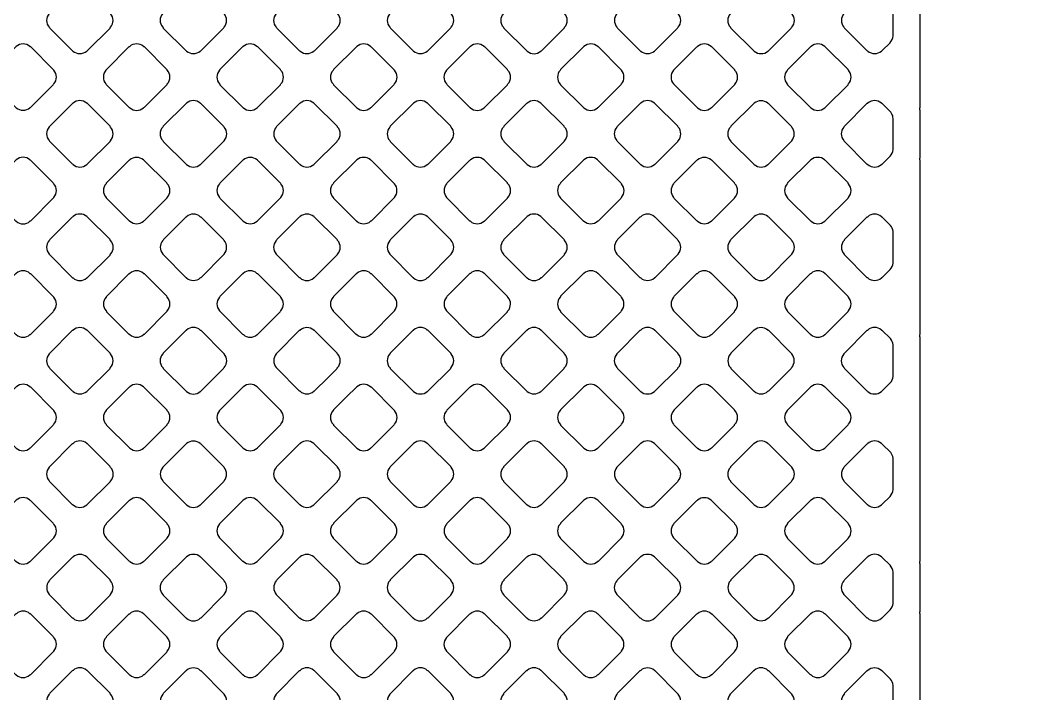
# Model space of a CAD drawing. Extents: x 0 to 248, y 0 to 175.
# Drawn here: x 95.507 to 97.443, y 135.254 to 136.533 of the extents above; entities that cross this region are included whole.
import ezdxf

# ---------------------------------------------------------------- set-up
doc = ezdxf.new("R2010")
doc.units = 0
doc.layers.add('gbr-dxf', color=7, linetype='Continuous')
doc.layers.add('gbr-outline-dxf', color=2, linetype='Continuous')

msp = doc.modelspace()

# ---------------------------------------------------------------- linework, layer by layer
at = {"layer": 'gbr-dxf'}
for p, q in [((97.214, 136.7941), (97.214, 136.3669)), ((97.214, 136.363), (97.214, 136.2715)), ((97.214, 136.2683), (97.214, 135.9359)), ((97.214, 135.932), (97.214, 135.5048)), ((97.214, 135.5009), (97.214, 135.4094)), ((97.214, 135.4063), (97.214, 135.0738))]:
    msp.add_line(p, q, dxfattribs=at)
at = {"layer": 'gbr-dxf', "linetype": 'Continuous'}
for points in [[(95.5614, 136.52, -0.095756), (95.5624, 136.5183), (95.605, 136.4757, -0.091437), (95.6065, 136.4748, 0.379731), (95.6325, 136.4748, -0.096265), (95.6341, 136.4758), (95.6768, 136.5184, -0.095916), (95.6777, 136.52, 0.379731), (95.6777, 136.546, -0.100266), (95.6767, 136.5477), (95.6341, 136.5903, -0.087638), (95.6327, 136.5912, 0.379731), (95.6067, 136.5912, -0.096265), (95.6051, 136.5903), (95.5624, 136.5476, -0.095916), (95.5614, 136.5459, 0.379731)], [(95.7769, 136.5201, -0.09572), (95.7779, 136.5185), (95.8206, 136.4758, -0.091913), (95.8222, 136.4748, 0.379731), (95.8482, 136.4748, -0.09572), (95.8498, 136.4758), (95.8923, 136.5183, -0.096214), (95.8933, 136.52, 0.379672), (95.8933, 136.5459, -0.092052), (95.8924, 136.5475), (95.8497, 136.5903, -0.096206), (95.848, 136.5912, 0.379214), (95.8221, 136.5912, -0.095956), (95.8204, 136.5902), (95.7779, 136.5477, -0.096266), (95.7769, 136.5461, 0.379731)], [(95.9924, 136.52, -0.086573), (95.9933, 136.5185), (96.0361, 136.4757, -0.096931), (96.0378, 136.4747, 0.379045), (96.0638, 136.4748, -0.096103), (96.0654, 136.4757), (96.108, 136.5183, -0.096266), (96.1089, 136.52, 0.379731), (96.1089, 136.5459, -0.091558), (96.108, 136.5475), (96.0653, 136.5902, -0.096266), (96.0637, 136.5912, 0.379731), (96.0377, 136.5912, -0.09572), (96.036, 136.5902), (95.9934, 136.5476, -0.096214), (95.9924, 136.5459, 0.379703)], [(96.208, 136.5459, 0.379293), (96.2081, 136.5199, -0.087848), (96.209, 136.5185), (96.2518, 136.4757, -0.083134), (96.2532, 136.4748, 0.379289), (96.2791, 136.4748, -0.095506), (96.2808, 136.4757), (96.3234, 136.5184, -0.095602), (96.3244, 136.52, 0.379293), (96.3244, 136.546, -0.083235), (96.3235, 136.5474), (96.2807, 136.5902, -0.087862), (96.2792, 136.5911, 0.379506), (96.2533, 136.5911, -0.098229), (96.2516, 136.5901), (96.209, 136.5475, -0.095796)], [(96.4235, 136.52, -0.095756), (96.4245, 136.5183), (96.4672, 136.4756, -0.091265), (96.4687, 136.4747, 0.379731), (96.4947, 136.4747, -0.09572), (96.4963, 136.4756), (96.539, 136.5183, -0.096266), (96.5399, 136.5199, 0.379731), (96.5399, 136.5459, -0.10007), (96.5389, 136.5476), (96.4962, 136.5903, -0.087639), (96.4947, 136.5912, 0.379731), (96.4688, 136.5912, -0.09572), (96.4671, 136.5903), (96.4245, 136.5476, -0.095916), (96.4235, 136.5459, 0.379731)], [(96.6392, 136.52, -0.095756), (96.6401, 136.5184), (96.6827, 136.4758, -0.091646), (96.6843, 136.4748, 0.379731), (96.7102, 136.4748, -0.09572), (96.7119, 136.4758), (96.7544, 136.5183, -0.098737), (96.7554, 136.52, 0.379672), (96.7554, 136.5459, -0.09221), (96.7544, 136.5475), (96.7118, 136.5901, -0.095987), (96.7102, 136.5911, 0.379075), (96.6842, 136.591, -0.096265), (96.6826, 136.5901), (96.6401, 136.5476, -0.095916), (96.6392, 136.546, 0.379731)], [(96.8545, 136.52, -0.08653), (96.8554, 136.5185), (96.8981, 136.4757, -0.09904), (96.8999, 136.4747, 0.379293), (96.9258, 136.4747, -0.09367), (96.9274, 136.4757), (96.97, 136.5183, -0.096332), (96.971, 136.52, 0.379321), (96.971, 136.5459, -0.091581), (96.9701, 136.5475), (96.9273, 136.5902, -0.095796), (96.9257, 136.5912, 0.378815), (96.8998, 136.5912, -0.095506), (96.8981, 136.5902), (96.8554, 136.5475, -0.097464), (96.8545, 136.5458, 0.378462)], [(97.0701, 136.5459, 0.379293), (97.0701, 136.5199, -0.087314), (97.0711, 136.5185), (97.1138, 136.4757, -0.086956), (97.1153, 136.4748, 0.379731), (97.1413, 136.4748, -0.096265), (97.1429, 136.4758), (97.1577, 136.4906), (97.1578, 136.4907, 0.180539), (97.1632, 136.5036), (97.1632, 136.5634, 0.14695), (97.1588, 136.5741), (97.1427, 136.5902, -0.087301), (97.1413, 136.5911, 0.379032), (97.1153, 136.5911, -0.098229), (97.1136, 136.5901), (97.0711, 136.5475, -0.095796)], [(95.4537, 136.4122, -0.087748), (95.4546, 136.4108), (95.4974, 136.368, -0.083134), (95.4988, 136.3671, 0.379731), (95.5248, 136.3671, -0.096265), (95.5264, 136.3681), (95.564, 136.4057), (95.569, 136.4107, -0.095916), (95.57, 136.4123, 0.379731), (95.57, 136.4383, -0.082756), (95.5691, 136.4397), (95.5263, 136.4825, -0.087515), (95.5248, 136.4834, 0.379731), (95.4988, 136.4834, -0.096265), (95.4972, 136.4824), (95.4547, 136.4399, -0.095916), (95.4537, 136.4382, 0.379731)], [(95.6691, 136.4123, -0.100032), (95.6701, 136.4106), (95.7127, 136.368, -0.095628), (95.7144, 136.367, 0.379731), (95.7403, 136.367, -0.096265), (95.742, 136.368), (95.7846, 136.4106, -0.095916), (95.7856, 136.4122, 0.379731), (95.7856, 136.4382, -0.096265), (95.7846, 136.4399), (95.742, 136.4825, -0.100054), (95.7403, 136.4835, 0.379731), (95.7143, 136.4835, -0.095756), (95.7127, 136.4825), (95.6701, 136.4399, -0.096266), (95.6691, 136.4383, 0.379731)], [(95.8847, 136.4382, 0.379293), (95.8847, 136.4122, -0.083235), (95.8856, 136.4108), (95.9284, 136.368, -0.096332), (95.93, 136.367, 0.379289), (95.956, 136.367, -0.095506), (95.9576, 136.368), (96.0003, 136.4106, -0.095293), (96.0012, 136.4122, 0.378161), (96.0012, 136.4381, -0.08894), (96.0003, 136.4396), (95.9574, 136.4825, -0.09082), (95.9558, 136.4834, 0.378482), (95.9299, 136.4834, -0.095506), (95.9283, 136.4825), (95.8856, 136.4398, -0.095602)], [(96.1003, 136.4122, -0.089644), (96.1012, 136.4106), (96.144, 136.3679, -0.085116), (96.1454, 136.367, 0.379162), (96.1714, 136.367, -0.096103), (96.173, 136.368), (96.2157, 136.4107, -0.095916), (96.2167, 136.4123, 0.379731), (96.2167, 136.4383, -0.087549), (96.2158, 136.4397), (96.1731, 136.4824, -0.091913), (96.1715, 136.4834, 0.379731), (96.1455, 136.4834, -0.09572), (96.1439, 136.4824), (96.1013, 136.4398, -0.096314), (96.1003, 136.4381, 0.379982)], [(96.3157, 136.4382, 0.379293), (96.3158, 136.4122, -0.087748), (96.3167, 136.4108), (96.3596, 136.3678, -0.083134), (96.361, 136.367, 0.379289), (96.387, 136.3669, -0.095506), (96.3886, 136.3679), (96.4312, 136.4106, -0.095602), (96.4322, 136.4122, 0.379293), (96.4322, 136.4381, -0.083235), (96.4313, 136.4395), (96.3884, 136.4825, -0.087978), (96.3869, 136.4834, 0.379672), (96.3609, 136.4834, -0.095612), (96.3593, 136.4824), (96.3167, 136.4398, -0.095602)], [(96.5313, 136.4121, -0.095756), (96.5323, 136.4105), (96.5749, 136.3679, -0.091646), (96.5764, 136.367, 0.379731), (96.6024, 136.367, -0.09572), (96.604, 136.368), (96.6467, 136.4106, -0.096266), (96.6476, 136.4122, 0.379731), (96.6476, 136.4382, -0.100032), (96.6466, 136.4399), (96.604, 136.4825, -0.087515), (96.6026, 136.4834, 0.379731), (96.5766, 136.4834, -0.096265), (96.575, 136.4824), (96.5323, 136.4398, -0.095916), (96.5313, 136.4381, 0.379731)], [(96.7467, 136.4122, -0.082792), (96.7476, 136.4109), (96.7905, 136.368, -0.095602), (96.7921, 136.367, 0.379293), (96.8181, 136.367, -0.095956), (96.8197, 136.368), (96.8623, 136.4105, -0.093929), (96.8632, 136.4121, 0.379731), (96.8632, 136.4381, -0.087549), (96.8623, 136.4396), (96.8195, 136.4825, -0.091848), (96.8179, 136.4834, 0.37859), (96.792, 136.4834, -0.095719), (96.7903, 136.4824), (96.7477, 136.4398, -0.095935), (96.7467, 136.4382, 0.379287)], [(96.9623, 136.4121, -0.087131), (96.9632, 136.4107), (97.0058, 136.368, -0.100011), (97.0075, 136.367, 0.378814), (97.0335, 136.367, -0.097885), (97.0351, 136.368), (97.0778, 136.4106, -0.095796), (97.0787, 136.4123, 0.379293), (97.0787, 136.4382, -0.092348), (97.0778, 136.4398), (97.0352, 136.4824, -0.095916), (97.0336, 136.4834, 0.379731), (97.0076, 136.4834, -0.096265), (97.0059, 136.4824), (96.9633, 136.4397, -0.098), (96.9623, 136.438, 0.378936)], [(95.5614, 136.3046, -0.091558), (95.5623, 136.303), (95.6052, 136.2602, -0.087638), (95.6066, 136.2593, 0.379731), (95.6326, 136.2593, -0.096265), (95.6343, 136.2603), (95.6768, 136.3028, -0.095916), (95.6777, 136.3044, 0.379731), (95.6777, 136.3304, -0.096265), (95.6768, 136.332), (95.6339, 136.3748, -0.083076), (95.6325, 136.3757, 0.379731), (95.6066, 136.3757, -0.09572), (95.6049, 136.3747), (95.5624, 136.3322, -0.096266), (95.5614, 136.3305, 0.379731)], [(95.7769, 136.3045, -0.100032), (95.778, 136.3028), (95.8206, 136.2602, -0.096266), (95.8222, 136.2592, 0.379731), (95.8482, 136.2592, -0.09572), (95.8498, 136.2602), (95.8924, 136.3028, -0.095916), (95.8934, 136.3044, 0.379731), (95.8934, 136.3304, -0.096265), (95.8924, 136.332), (95.8498, 136.3746, -0.100054), (95.8481, 136.3756, 0.379731), (95.8221, 136.3756, -0.096265), (95.8205, 136.3747), (95.7779, 136.3321, -0.096266), (95.7769, 136.3304, 0.379731)], [(95.9925, 136.3303, 0.379293), (95.9925, 136.3044, -0.082756), (95.9934, 136.303), (96.0361, 136.2603, -0.096111), (96.0377, 136.2593, 0.379321), (96.0637, 136.2593, -0.095506), (96.0653, 136.2603), (96.1079, 136.3029, -0.095293), (96.1089, 136.3045, 0.378252), (96.1089, 136.3304, -0.088275), (96.108, 136.3319), (96.0652, 136.3746, -0.09291), (96.0637, 136.3756, 0.37859), (96.0378, 136.3756, -0.095719), (96.0361, 136.3746), (95.9935, 136.332, -0.095796)], [(96.2079, 136.3045, -0.090394), (96.2089, 136.303), (96.2518, 136.26, -0.086295), (96.2532, 136.2591, 0.379293), (96.2792, 136.2592, -0.094048), (96.2808, 136.2601), (96.3235, 136.3028, -0.096266), (96.3245, 136.3045, 0.379731), (96.3245, 136.3304, -0.087314), (96.3236, 136.3319), (96.2808, 136.3747, -0.091964), (96.2792, 136.3757, 0.379731), (96.2532, 136.3757, -0.096265), (96.2516, 136.3747), (96.2089, 136.3321, -0.096128), (96.208, 136.3304, 0.379155)], [(96.4236, 136.3045, -0.09148), (96.4245, 136.3029), (96.4672, 136.2602, -0.090082), (96.4687, 136.2593, 0.379543), (96.4947, 136.2593, -0.096117), (96.4963, 136.2603), (96.5388, 136.3028, -0.095916), (96.5398, 136.3044, 0.379731), (96.5398, 136.3304, -0.096265), (96.5388, 136.332), (96.4961, 136.3747, -0.083081), (96.4947, 136.3756, 0.379415), (96.4688, 136.3756, -0.098229), (96.4671, 136.3746), (96.4246, 136.332, -0.095796), (96.4236, 136.3304, 0.378815)], [(96.639, 136.3045, -0.100032), (96.64, 136.3028), (96.6826, 136.2602, -0.096214), (96.6843, 136.2592, 0.379672), (96.7102, 136.2592, -0.095612), (96.7119, 136.2601), (96.7545, 136.3028, -0.095589), (96.7555, 136.3044, 0.378718), (96.7555, 136.3303, -0.098137), (96.7545, 136.332), (96.7119, 136.3747, -0.099711), (96.7102, 136.3757, 0.379214), (96.6842, 136.3756, -0.096625), (96.6826, 136.3747), (96.64, 136.3321, -0.096266), (96.639, 136.3304, 0.379731)], [(96.8546, 136.3044, -0.083235), (96.8555, 136.303), (96.8982, 136.2603, -0.095916), (96.8998, 136.2593, 0.379731), (96.9258, 136.2593, -0.096265), (96.9274, 136.2603), (96.9699, 136.3028, -0.096314), (96.9709, 136.3044, 0.379982), (96.9709, 136.3304, -0.087034), (96.97, 136.3319), (96.9273, 136.3746, -0.093673), (96.9257, 136.3755, 0.379069), (96.8998, 136.3755, -0.098229), (96.8981, 136.3745), (96.8556, 136.332, -0.095916), (96.8546, 136.3304, 0.379731)], [(97.07, 136.3304, 0.378209), (97.07, 136.3045, -0.096842), (97.071, 136.3028), (97.1137, 136.2601, -0.097357), (97.1153, 136.2592, 0.379062), (97.1413, 136.2592, -0.096225), (97.1429, 136.2601), (97.1578, 136.275), (97.1578, 136.2751, 0.173705), (97.1632, 136.2874), (97.1632, 136.3468, 0.101113), (97.1613, 136.3546, 0.079067), (97.1578, 136.3598, -0.034501), (97.1576, 136.36), (97.1428, 136.3748, -0.088207), (97.1413, 136.3757, 0.379321), (97.1153, 136.3757, -0.09527), (97.1137, 136.3748), (97.071, 136.332, -0.095293)], [(95.4536, 136.1967, -0.091558), (95.4545, 136.1952), (95.4973, 136.1523, -0.087516), (95.4988, 136.1514, 0.379731), (95.5248, 136.1514, -0.09572), (95.5264, 136.1524), (95.5691, 136.1951, -0.096266), (95.5701, 136.1968, 0.379731), (95.5701, 136.2227, -0.087314), (95.5692, 136.2242), (95.5264, 136.267, -0.091913), (95.5248, 136.268, 0.379731), (95.4988, 136.268, -0.09572), (95.4972, 136.267), (95.4545, 136.2243, -0.096266), (95.4536, 136.2227, 0.379731)], [(95.6693, 136.1968, -0.09572), (95.6702, 136.1951), (95.7129, 136.1524, -0.091913), (95.7145, 136.1515, 0.379731), (95.7405, 136.1515, -0.095865), (95.7421, 136.1525), (95.7846, 136.195, -0.095628), (95.7856, 136.1966, 0.379731), (95.7856, 136.2226, -0.091745), (95.7846, 136.2241), (95.7419, 136.2668, -0.096121), (95.7403, 136.2678, 0.379731), (95.7143, 136.2678, -0.09572), (95.7127, 136.2668), (95.6702, 136.2244, -0.096266), (95.6693, 136.2227, 0.379731)], [(95.8848, 136.1966, -0.099825), (95.8858, 136.1949), (95.9282, 136.1525, -0.095958), (95.9299, 136.1515, 0.379731), (95.9559, 136.1515, -0.09572), (95.9575, 136.1525), (96.0001, 136.1951, -0.096266), (96.0011, 136.1967, 0.379731), (96.0011, 136.2227, -0.09572), (96.0001, 136.2243), (95.9577, 136.2668, -0.100054), (95.9559, 136.2678, 0.379731), (95.93, 136.2678, -0.096265), (95.9283, 136.2668), (95.8857, 136.2243, -0.095916), (95.8848, 136.2226, 0.379731)], [(96.1002, 136.2227, 0.379214), (96.1002, 136.1967, -0.087784), (96.1012, 136.1952), (96.1441, 136.1523, -0.083134), (96.1455, 136.1514, 0.379289), (96.1714, 136.1514, -0.095506), (96.1731, 136.1524), (96.2158, 136.1951, -0.097795), (96.2167, 136.1967, 0.378499), (96.2167, 136.2226, -0.0827), (96.2159, 136.224), (96.1729, 136.267, -0.087645), (96.1714, 136.2679, 0.378633), (96.1455, 136.2679, -0.095886), (96.1438, 136.267), (96.1012, 136.2243, -0.095602)], [(96.3158, 136.1967, -0.09082), (96.3167, 136.1951), (96.3595, 136.1523, -0.08661), (96.3609, 136.1514, 0.378984), (96.3869, 136.1515, -0.096117), (96.3885, 136.1524), (96.3963, 136.1602), (96.4312, 136.1951, -0.096214), (96.4322, 136.1968, 0.379672), (96.4322, 136.2227, -0.087343), (96.4313, 136.2242), (96.3886, 136.2669, -0.091703), (96.387, 136.2679, 0.379293), (96.3611, 136.2679, -0.096625), (96.3594, 136.2669), (96.3168, 136.2242, -0.098), (96.3158, 136.2226, 0.378845)], [(96.5313, 136.2227, 0.379293), (96.5313, 136.1967, -0.092348), (96.5323, 136.1952), (96.5751, 136.1524, -0.087638), (96.5765, 136.1515, 0.379731), (96.6025, 136.1515, -0.095756), (96.6042, 136.1524), (96.6467, 136.1949, -0.096023), (96.6476, 136.1966, 0.379672), (96.6477, 136.2225, -0.096157), (96.6467, 136.2242), (96.6038, 136.267, -0.083), (96.6024, 136.2679, 0.378906), (96.5765, 136.2679, -0.095866), (96.5748, 136.2669), (96.5323, 136.2243, -0.095796)], [(96.7468, 136.2226, 0.379293), (96.7468, 136.1966, -0.100032), (96.7478, 136.1949), (96.7903, 136.1525, -0.096023), (96.792, 136.1515, 0.379672), (96.8179, 136.1515, -0.096157), (96.8195, 136.1524), (96.8622, 136.1951, -0.095796), (96.8632, 136.1967, 0.379293), (96.8632, 136.2227, -0.096625), (96.8622, 136.2243), (96.8197, 136.2668, -0.100151), (96.818, 136.2678, 0.379289), (96.7921, 136.2678, -0.095866), (96.7904, 136.2669), (96.7478, 136.2242, -0.095796)], [(96.9623, 136.2227, 0.379293), (96.9623, 136.1967, -0.083235), (96.9632, 136.1953), (97.006, 136.1525, -0.096332), (97.0076, 136.1515, 0.379289), (97.0336, 136.1515, -0.095506), (97.0352, 136.1525), (97.0778, 136.195, -0.095364), (97.0788, 136.1967, 0.378209), (97.0787, 136.2225, -0.090394), (97.0778, 136.2241), (97.0349, 136.2669, -0.090119), (97.0334, 136.2679, 0.379075), (97.0075, 136.2679, -0.09572), (97.0058, 136.2669), (96.9632, 136.2243, -0.095602)], [(95.5614, 136.0889, -0.09572), (95.5624, 136.0873), (95.6051, 136.0446, -0.091913), (95.6066, 136.0436, 0.379731), (95.6326, 136.0436, -0.09572), (95.6343, 136.0446), (95.6769, 136.0872, -0.096266), (95.6779, 136.0889, 0.379731), (95.6779, 136.1148, -0.100032), (95.6769, 136.1166), (95.6341, 136.1593, -0.087516), (95.6327, 136.1602, 0.379731), (95.6067, 136.1602, -0.09572), (95.6051, 136.1592), (95.5624, 136.1165, -0.096266), (95.5614, 136.1149, 0.379731)], [(95.7771, 136.0889, -0.096265), (95.7781, 136.0873), (95.8206, 136.0447, -0.091913), (95.8222, 136.0438, 0.379731), (95.8482, 136.0438, -0.09572), (95.8498, 136.0448), (95.8923, 136.0873, -0.096266), (95.8933, 136.0889, 0.379731), (95.8933, 136.1149, -0.091558), (95.8923, 136.1164), (95.8498, 136.159, -0.095916), (95.8481, 136.16, 0.379731), (95.8221, 136.16, -0.096265), (95.8205, 136.159), (95.7781, 136.1166, -0.095916), (95.7771, 136.1149, 0.379731)], [(95.9924, 136.0889, -0.087314), (95.9933, 136.0874), (96.036, 136.0447, -0.09979), (96.0377, 136.0437, 0.379731), (96.0637, 136.0437, -0.09572), (96.0653, 136.0447), (96.108, 136.0873, -0.096266), (96.1089, 136.0889, 0.379731), (96.1089, 136.1149, -0.091558), (96.108, 136.1165), (96.0653, 136.1592, -0.096266), (96.0637, 136.1601, 0.379731), (96.0377, 136.1601, -0.09572), (96.036, 136.1592), (95.9934, 136.1165, -0.096266), (95.9924, 136.1148, 0.379731)], [(96.2081, 136.0889, -0.087686), (96.209, 136.0874), (96.2518, 136.0446, -0.083651), (96.2532, 136.0437, 0.379289), (96.2791, 136.0437, -0.095866), (96.2808, 136.0447), (96.3234, 136.0874, -0.098124), (96.3244, 136.089, 0.378499), (96.3244, 136.1149, -0.082324), (96.3236, 136.1163), (96.2807, 136.1592, -0.086829), (96.2792, 136.1601, 0.378482), (96.2533, 136.1601, -0.097902), (96.2516, 136.1591), (96.2091, 136.1165, -0.098209), (96.2081, 136.1148, 0.379506)], [(96.4235, 136.1149, 0.379032), (96.4235, 136.089, -0.096333), (96.4245, 136.0873), (96.4673, 136.0445, -0.089379), (96.4688, 136.0436, 0.378821), (96.4947, 136.0437, -0.096119), (96.4964, 136.0446), (96.539, 136.0872, -0.096266), (96.5399, 136.0889, 0.379731), (96.5399, 136.1148, -0.100032), (96.5389, 136.1166), (96.4962, 136.1593, -0.087857), (96.4947, 136.1602, 0.379672), (96.4688, 136.1602, -0.096157), (96.4672, 136.1592), (96.4245, 136.1165, -0.096105)], [(96.6392, 136.0889, -0.096265), (96.6401, 136.0873), (96.6827, 136.0447, -0.091964), (96.6843, 136.0438, 0.379731), (96.7102, 136.0438, -0.096265), (96.7119, 136.0448), (96.7544, 136.0873, -0.095916), (96.7554, 136.0889, 0.379731), (96.7554, 136.1149, -0.091745), (96.7544, 136.1164), (96.7118, 136.159, -0.095916), (96.7102, 136.16, 0.379731), (96.6842, 136.16, -0.096265), (96.6826, 136.159), (96.6401, 136.1166, -0.095916), (96.6392, 136.1149, 0.379731)], [(96.8544, 136.1148, 0.379293), (96.8545, 136.0889, -0.087748), (96.8554, 136.0874), (96.8981, 136.0447, -0.09979), (96.8998, 136.0437, 0.379289), (96.9258, 136.0437, -0.095866), (96.9274, 136.0446), (96.9701, 136.0873, -0.095602), (96.971, 136.0889, 0.379214), (96.971, 136.1149, -0.092348), (96.9701, 136.1165), (96.9274, 136.1592, -0.096332), (96.9257, 136.1601, 0.379289), (96.8998, 136.1602, -0.095506), (96.8981, 136.1592), (96.8554, 136.1165, -0.095602)], [(97.0702, 136.089, -0.095756), (97.0711, 136.0873), (97.1137, 136.0448, -0.095535), (97.1153, 136.0438, 0.379293), (97.1413, 136.0438, -0.096625), (97.1429, 136.0448), (97.1578, 136.0596), (97.1578, 136.0597, 0.169784), (97.1632, 136.0717), (97.1632, 136.1317, 0.165568), (97.1582, 136.1436), (97.1428, 136.159, -0.095796), (97.1412, 136.16, 0.379293), (97.1153, 136.16, -0.095956), (97.1136, 136.159), (97.0712, 136.1166, -0.096214), (97.0702, 136.1149, 0.379672)], [(95.4537, 135.9812, -0.087314), (95.4546, 135.9797), (95.4975, 135.9368, -0.083056), (95.4989, 135.9359, 0.379731), (95.5249, 135.9359, -0.09572), (95.5265, 135.9369), (95.5691, 135.9795, -0.096266), (95.5701, 135.9811, 0.379731), (95.5701, 136.0071, -0.082756), (95.5692, 136.0085), (95.5263, 136.0514, -0.087516), (95.5248, 136.0523, 0.379731), (95.4988, 136.0523, -0.09572), (95.4972, 136.0514), (95.4547, 136.0088, -0.096266), (95.4537, 136.0072, 0.379731)], [(95.6693, 135.9811, -0.099812), (95.6703, 135.9794), (95.7127, 135.9369, -0.095628), (95.7144, 135.936, 0.379731), (95.7403, 135.936, -0.096265), (95.742, 135.9369), (95.7846, 135.9796, -0.095916), (95.7856, 135.9812, 0.379731), (95.7856, 136.0072, -0.096265), (95.7846, 136.0088), (95.7421, 136.0513, -0.09979), (95.7404, 136.0523, 0.379731), (95.7144, 136.0523, -0.09572), (95.7128, 136.0513), (95.6702, 136.0087, -0.096266), (95.6693, 136.0071, 0.379731)], [(95.8848, 135.9813, -0.09572), (95.8857, 135.9796), (95.9285, 135.9369, -0.091913), (95.93, 135.936, 0.379731), (95.956, 135.936, -0.09572), (95.9576, 135.9369), (96.0001, 135.9794, -0.096266), (96.0011, 135.9811, 0.379731), (96.0011, 136.0071, -0.091558), (96.0002, 136.0086), (95.9574, 136.0513, -0.096266), (95.9558, 136.0523, 0.379731), (95.9298, 136.0523, -0.09572), (95.9282, 136.0513), (95.8857, 136.0089, -0.096266), (95.8848, 136.0072, 0.379731)], [(96.1002, 135.9811, -0.087248), (96.1011, 135.9796), (96.1437, 135.937, -0.099849), (96.1454, 135.936, 0.379293), (96.1714, 135.936, -0.096625), (96.173, 135.937), (96.2157, 135.9796, -0.096627), (96.2166, 135.9812, 0.379229), (96.2167, 136.0072, -0.09148), (96.2157, 136.0087), (96.1731, 136.0514, -0.095602), (96.1715, 136.0523, 0.379293), (96.1455, 136.0523, -0.095956), (96.1439, 136.0513), (96.1012, 136.0087, -0.096111), (96.1002, 136.007, 0.379321)], [(96.3158, 135.9812, -0.091745), (96.3167, 135.9797), (96.3595, 135.9369, -0.087516), (96.361, 135.9359, 0.379731), (96.387, 135.9359, -0.09572), (96.3886, 135.9369), (96.4312, 135.9794, -0.096214), (96.4321, 135.9811, 0.379672), (96.4322, 136.007, -0.096462), (96.4312, 136.0087), (96.3883, 136.0515, -0.084029), (96.3869, 136.0524, 0.379293), (96.361, 136.0524, -0.095956), (96.3593, 136.0514), (96.3278, 136.0199), (96.3168, 136.0088, -0.095935), (96.3158, 136.0072, 0.379731)], [(96.5313, 135.9811, -0.095), (96.5323, 135.9795), (96.5749, 135.9369, -0.09052), (96.5765, 135.9359, 0.379293), (96.6024, 135.936, -0.096625), (96.6041, 135.9369), (96.6467, 135.9795, -0.095916), (96.6476, 135.9812, 0.379731), (96.6476, 136.0072, -0.099825), (96.6466, 136.0089), (96.604, 136.0515, -0.086956), (96.6026, 136.0524, 0.379731), (96.5766, 136.0524, -0.096265), (96.575, 136.0514), (96.5323, 136.0088, -0.098209), (96.5313, 136.0071, 0.379155)], [(96.7468, 135.9813, -0.096265), (96.7478, 135.9796), (96.7905, 135.9369, -0.091964), (96.7921, 135.936, 0.379731), (96.8181, 135.936, -0.096265), (96.8197, 135.9369), (96.8622, 135.9794, -0.095916), (96.8632, 135.9811, 0.379731), (96.8632, 136.0071, -0.091745), (96.8622, 136.0086), (96.8195, 136.0513, -0.095916), (96.8179, 136.0523, 0.379731), (96.7919, 136.0523, -0.095756), (96.7903, 136.0513), (96.7478, 136.0089, -0.095628), (96.7468, 136.0072, 0.379731)], [(96.9623, 135.9811, -0.087314), (96.9632, 135.9796), (97.0058, 135.937, -0.100115), (97.0075, 135.936, 0.379672), (97.0335, 135.936, -0.096157), (97.0351, 135.9369), (97.0778, 135.9796, -0.095796), (97.0787, 135.9812, 0.378943), (97.0787, 136.0072, -0.092061), (97.0778, 136.0087), (97.0352, 136.0514, -0.095602), (97.0335, 136.0523, 0.379293), (97.0076, 136.0523, -0.095956), (97.0059, 136.0513), (96.9633, 136.0087, -0.096266), (96.9623, 136.007, 0.379731)], [(95.5615, 135.8734, -0.091685), (95.5625, 135.8719), (95.6052, 135.8292, -0.087297), (95.6066, 135.8282, 0.379731), (95.6326, 135.8282, -0.09572), (95.6343, 135.8292), (95.6768, 135.8717, -0.096266), (95.6777, 135.8734, 0.379731), (95.6777, 135.8993, -0.096248), (95.6768, 135.901), (95.6341, 135.9437, -0.083134), (95.6327, 135.9445, 0.379731), (95.6067, 135.9445, -0.096265), (95.6051, 135.9436), (95.5625, 135.901, -0.095916), (95.5615, 135.8994, 0.379731)], [(95.7769, 135.8734, -0.099825), (95.7779, 135.8717), (95.8206, 135.8291, -0.096266), (95.8222, 135.8281, 0.379731), (95.8482, 135.8281, -0.09572), (95.8498, 135.8291), (95.8924, 135.8717, -0.096266), (95.8934, 135.8734, 0.379731), (95.8934, 135.8994, -0.096225), (95.8924, 135.901), (95.8498, 135.9436, -0.100054), (95.8481, 135.9446, 0.379731), (95.8221, 135.9446, -0.096265), (95.8205, 135.9436), (95.7779, 135.901, -0.095916), (95.7769, 135.8994, 0.379731)], [(95.9925, 135.8734, -0.082756), (95.9934, 135.872), (96.0361, 135.8293, -0.096332), (96.0377, 135.8283, 0.379289), (96.0637, 135.8283, -0.095778), (96.0653, 135.8292), (96.0902, 135.8541), (96.1079, 135.8718, -0.096227), (96.1088, 135.8734, 0.379324), (96.1088, 135.8994, -0.087254), (96.1079, 135.9008), (96.0652, 135.9436, -0.091364), (96.0636, 135.9445, 0.379214), (96.0377, 135.9445, -0.096625), (96.036, 135.9435), (95.9935, 135.901, -0.096266), (95.9925, 135.8993, 0.379731)], [(96.2079, 135.8734, -0.091663), (96.2089, 135.8718), (96.2517, 135.829, -0.087638), (96.2532, 135.8281, 0.379321), (96.2791, 135.8281, -0.09527), (96.2808, 135.829), (96.3235, 135.8718, -0.095602), (96.3245, 135.8735, 0.378943), (96.3245, 135.8994, -0.087343), (96.3236, 135.9009), (96.2807, 135.9437, -0.091364), (96.2792, 135.9447, 0.379293), (96.2532, 135.9446, -0.095956), (96.2516, 135.9437), (96.2089, 135.901, -0.096266), (96.2079, 135.8994, 0.379731)], [(96.4236, 135.8734, -0.091685), (96.4245, 135.8719), (96.4672, 135.8292, -0.087297), (96.4687, 135.8282, 0.379731), (96.4947, 135.8282, -0.09572), (96.4963, 135.8292), (96.5389, 135.8717, -0.096227), (96.5398, 135.8734, 0.379494), (96.5398, 135.8993, -0.098572), (96.5388, 135.901), (96.4961, 135.9437, -0.083374), (96.4947, 135.9446, 0.379245), (96.4688, 135.9446, -0.096265), (96.4672, 135.9436), (96.4246, 135.901, -0.095916), (96.4236, 135.8994, 0.379731)], [(96.639, 135.8735, -0.099313), (96.64, 135.8718), (96.6827, 135.8291, -0.093281), (96.6843, 135.8281, 0.378695), (96.7102, 135.8281, -0.096157), (96.7119, 135.8291), (96.7545, 135.8718, -0.095796), (96.7555, 135.8734, 0.379293), (96.7555, 135.8994, -0.09572), (96.7545, 135.901), (96.7119, 135.9436, -0.09979), (96.7102, 135.9446, 0.379731), (96.6842, 135.9446, -0.09572), (96.6826, 135.9436), (96.64, 135.901, -0.095935), (96.639, 135.8994, 0.378845)], [(96.8546, 135.8993, 0.37908), (96.8546, 135.8734, -0.085575), (96.8555, 135.8719), (96.8982, 135.8292, -0.095602), (96.8998, 135.8283, 0.379293), (96.9258, 135.8283, -0.095956), (96.9274, 135.8293), (96.9699, 135.8718, -0.096266), (96.9709, 135.8734, 0.379731), (96.9709, 135.8994, -0.08798), (96.97, 135.9009), (96.9273, 135.9435, -0.092342), (96.9257, 135.9445, 0.379506), (96.8998, 135.9445, -0.098229), (96.8981, 135.9435), (96.8555, 135.9009, -0.095602)], [(97.07, 135.8734, -0.087305), (97.0709, 135.8719), (97.1138, 135.829, -0.086842), (97.1153, 135.8281, 0.379214), (97.1412, 135.8281, -0.096625), (97.1429, 135.8291), (97.1581, 135.8443, 0.169599), (97.1632, 135.8564), (97.1632, 135.9167, 0.161383), (97.1583, 135.9283), (97.1429, 135.9436, -0.096314), (97.1412, 135.9446, 0.379289), (97.1153, 135.9446, -0.095506), (97.1137, 135.9437), (97.0709, 135.9009, -0.095935), (97.07, 135.8993, 0.379196)], [(95.4537, 135.7656, -0.091685), (95.4546, 135.764), (95.4973, 135.7213, -0.087297), (95.4988, 135.7204, 0.379731), (95.5248, 135.7204, -0.09572), (95.5264, 135.7214), (95.5691, 135.7641, -0.096266), (95.5701, 135.7657, 0.379731), (95.5701, 135.7917, -0.087314), (95.5692, 135.7932), (95.5265, 135.8359, -0.091964), (95.5249, 135.8368, 0.379731), (95.499, 135.8368, -0.096265), (95.4973, 135.8358), (95.4547, 135.7932, -0.095916), (95.4537, 135.7915, 0.379731)], [(95.6693, 135.7657, -0.09572), (95.6702, 135.7641), (95.7129, 135.7214, -0.091913), (95.7145, 135.7204, 0.379731), (95.7405, 135.7204, -0.09572), (95.7421, 135.7214), (95.7846, 135.7639, -0.096266), (95.7856, 135.7656, 0.379731), (95.7856, 135.7915, -0.092139), (95.7846, 135.7931), (95.7419, 135.8358, -0.096558), (95.7403, 135.8368, 0.379731), (95.7143, 135.8368, -0.09572), (95.7127, 135.8358), (95.6702, 135.7933, -0.096266), (95.6693, 135.7917, 0.379731)], [(95.8848, 135.7656, -0.100032), (95.8858, 135.7639), (95.9282, 135.7214, -0.096266), (95.9299, 135.7204, 0.379731), (95.9559, 135.7204, -0.09572), (95.9575, 135.7214), (96.0001, 135.764, -0.096266), (96.0011, 135.7657, 0.379731), (96.0011, 135.7917, -0.09572), (96.0001, 135.7933), (95.9577, 135.8358, -0.09979), (95.9559, 135.8368, 0.379731), (95.93, 135.8368, -0.09572), (95.9283, 135.8358), (95.8857, 135.7932, -0.096266), (95.8848, 135.7916, 0.379731)], [(96.1002, 135.7657, -0.087748), (96.1012, 135.7642), (96.1441, 135.7213, -0.083056), (96.1455, 135.7204, 0.379731), (96.1715, 135.7204, -0.09572), (96.1731, 135.7214), (96.2157, 135.764, -0.096266), (96.2167, 135.7656, 0.379731), (96.2167, 135.7916, -0.083522), (96.2158, 135.793), (96.1729, 135.8359, -0.087516), (96.1714, 135.8368, 0.379731), (96.1454, 135.8368, -0.09572), (96.1438, 135.8358), (96.1261, 135.8182), (96.1012, 135.7933, -0.095916), (96.1002, 135.7917, 0.379731)], [(96.3157, 135.7915, 0.379293), (96.3158, 135.7656, -0.09185), (96.3167, 135.764), (96.3594, 135.7213, -0.087638), (96.3609, 135.7204, 0.379289), (96.3868, 135.7204, -0.095506), (96.3885, 135.7213), (96.4312, 135.7641, -0.095602), (96.4322, 135.7658, 0.379293), (96.4322, 135.7917, -0.087748), (96.4313, 135.7932), (96.3886, 135.8359, -0.092072), (96.387, 135.8368, 0.379506), (96.3611, 135.8368, -0.098229), (96.3594, 135.8358), (96.3167, 135.7931, -0.095796)], [(96.5313, 135.7658, -0.095612), (96.5323, 135.7641), (96.575, 135.7214, -0.091703), (96.5766, 135.7204, 0.378943), (96.6025, 135.7204, -0.095506), (96.6042, 135.7214), (96.6468, 135.764, -0.095364), (96.6477, 135.7656, 0.378209), (96.6477, 135.7915, -0.093319), (96.6467, 135.7931), (96.604, 135.8358, -0.097678), (96.6023, 135.8368, 0.379032), (96.5764, 135.8368, -0.095973), (96.5748, 135.8358), (96.5323, 135.7933, -0.096214), (96.5313, 135.7917, 0.379672)], [(96.7468, 135.7656, -0.098104), (96.7478, 135.764), (96.7904, 135.7214, -0.09441), (96.792, 135.7204, 0.379069), (96.8179, 135.7204, -0.096117), (96.8196, 135.7214), (96.8622, 135.7641, -0.095796), (96.8632, 135.7657, 0.378906), (96.8632, 135.7916, -0.095866), (96.8622, 135.7933), (96.8197, 135.8358, -0.099849), (96.818, 135.8368, 0.379293), (96.792, 135.8368, -0.096625), (96.7904, 135.8358), (96.7478, 135.7932, -0.096214), (96.7469, 135.7916, 0.379982)], [(96.9623, 135.7657, -0.082756), (96.9632, 135.7643), (97.006, 135.7214, -0.096266), (97.0076, 135.7205, 0.379731), (97.0336, 135.7205, -0.09572), (97.0352, 135.7214), (97.0777, 135.7639, -0.096266), (97.0787, 135.7656, 0.379731), (97.0787, 135.7916, -0.08798), (97.0778, 135.793), (97.035, 135.8358, -0.092126), (97.0334, 135.8368, 0.379731), (97.0075, 135.8368, -0.09572), (97.0058, 135.8358), (96.9633, 135.7933, -0.096266), (96.9623, 135.7916, 0.379731)], [(95.5614, 135.6579, -0.09572), (95.5624, 135.6562), (95.6051, 135.6135, -0.091913), (95.6066, 135.6126, 0.379731), (95.6326, 135.6126, -0.09572), (95.6343, 135.6136), (95.6769, 135.6562, -0.096266), (95.6779, 135.6578, 0.379731), (95.6779, 135.6838, -0.100032), (95.6769, 135.6855), (95.6341, 135.7282, -0.087516), (95.6327, 135.7292, 0.379731), (95.6067, 135.7292, -0.09572), (95.6051, 135.7282), (95.5624, 135.6855, -0.096266), (95.5614, 135.6839, 0.379731)], [(95.7771, 135.6579, -0.096265), (95.7781, 135.6563), (95.8206, 135.6137, -0.091964), (95.8222, 135.6127, 0.379731), (95.8482, 135.6127, -0.096265), (95.8498, 135.6137), (95.8745, 135.6384), (95.8923, 135.6562, -0.096266), (95.8933, 135.6579, 0.379731), (95.8933, 135.6838, -0.091558), (95.8923, 135.6854), (95.8498, 135.728, -0.095916), (95.8481, 135.7289, 0.379731), (95.8221, 135.7289, -0.096265), (95.8205, 135.728), (95.7781, 135.6855, -0.095916), (95.7771, 135.6839, 0.379731)], [(95.9924, 135.6578, -0.087314), (95.9933, 135.6564), (96.036, 135.6136, -0.09979), (96.0377, 135.6126, 0.379731), (96.0637, 135.6126, -0.09572), (96.0653, 135.6136), (96.108, 135.6562, -0.096266), (96.1089, 135.6579, 0.379731), (96.1089, 135.6839, -0.091558), (96.108, 135.6854), (96.0653, 135.7281, -0.096266), (96.0637, 135.7291, 0.379731), (96.0377, 135.7291, -0.09572), (96.036, 135.7281), (95.9934, 135.6854, -0.096266), (95.9924, 135.6838, 0.379731)], [(96.2081, 135.6579, -0.087748), (96.209, 135.6564), (96.2518, 135.6136, -0.083134), (96.2532, 135.6127, 0.379731), (96.2792, 135.6127, -0.096265), (96.2808, 135.6137), (96.3234, 135.6563, -0.096266), (96.3244, 135.6579, 0.379731), (96.3244, 135.6839, -0.082756), (96.3235, 135.6853), (96.2807, 135.7281, -0.087515), (96.2792, 135.729, 0.379731), (96.2532, 135.729, -0.096265), (96.2516, 135.728), (96.209, 135.6855, -0.095916), (96.2081, 135.6838, 0.379731)], [(96.4235, 135.6579, -0.095527), (96.4244, 135.6563), (96.4672, 135.6135, -0.09197), (96.4687, 135.6126, 0.379293), (96.4947, 135.6126, -0.09572), (96.4963, 135.6136), (96.539, 135.6562, -0.096266), (96.5399, 135.6578, 0.379731), (96.5399, 135.6838, -0.100032), (96.5389, 135.6855), (96.4962, 135.7282, -0.087856), (96.4947, 135.7292, 0.379672), (96.4688, 135.7292, -0.095612), (96.4672, 135.7282), (96.4244, 135.6855, -0.095535), (96.4235, 135.6838, 0.378858)], [(96.6392, 135.6579, -0.096265), (96.6401, 135.6563), (96.6827, 135.6137, -0.091964), (96.6843, 135.6127, 0.379731), (96.7102, 135.6127, -0.096265), (96.7119, 135.6137), (96.7544, 135.6562, -0.098737), (96.7554, 135.6579, 0.379672), (96.7554, 135.6838, -0.092597), (96.7544, 135.6854), (96.7118, 135.728, -0.096915), (96.7102, 135.729, 0.379032), (96.6842, 135.729, -0.096117), (96.6826, 135.728), (96.6401, 135.6855, -0.095916), (96.6392, 135.6839, 0.379731)], [(96.8545, 135.6579, -0.086317), (96.8554, 135.6564), (96.8982, 135.6136, -0.099113), (96.8999, 135.6126, 0.379032), (96.9258, 135.6126, -0.095973), (96.9274, 135.6136), (96.9701, 135.6563, -0.095602), (96.971, 135.6579, 0.379214), (96.971, 135.6839, -0.092348), (96.9701, 135.6854), (96.9274, 135.7281, -0.096332), (96.9257, 135.7291, 0.379289), (96.8998, 135.7291, -0.095506), (96.8981, 135.7282), (96.8554, 135.6854, -0.097795), (96.8545, 135.6838, 0.378462)], [(97.0701, 135.6579, -0.087748), (97.0711, 135.6564), (97.1138, 135.6136, -0.087638), (97.1153, 135.6127, 0.379731), (97.1413, 135.6127, -0.096265), (97.1429, 135.6137), (97.1577, 135.6285), (97.1578, 135.6286, 0.180539), (97.1632, 135.6415), (97.1632, 135.7014, 0.147296), (97.1588, 135.712), (97.1428, 135.7281, -0.087639), (97.1413, 135.729, 0.379731), (97.1153, 135.729, -0.09572), (97.1137, 135.728), (97.0711, 135.6855, -0.095916), (97.0701, 135.6838, 0.379731)], [(95.4537, 135.5502, -0.087748), (95.4546, 135.5487), (95.4975, 135.5058, -0.083076), (95.4989, 135.5049, 0.379731), (95.5249, 135.5049, -0.09572), (95.5265, 135.5059), (95.5691, 135.5485, -0.096266), (95.5701, 135.5501, 0.379731), (95.5701, 135.5761, -0.082756), (95.5692, 135.5775), (95.5263, 135.6204, -0.087638), (95.5248, 135.6213, 0.379731), (95.4988, 135.6213, -0.096265), (95.4972, 135.6203), (95.4547, 135.5778, -0.095916), (95.4537, 135.5761, 0.379731)], [(95.6693, 135.5501, -0.100032), (95.6703, 135.5484), (95.7127, 135.5059, -0.096266), (95.7144, 135.5049, 0.379731), (95.7403, 135.5049, -0.096225), (95.742, 135.5059), (95.7846, 135.5485, -0.095916), (95.7856, 135.5502, 0.379731), (95.7856, 135.5761, -0.096265), (95.7846, 135.5778), (95.7421, 135.6202, -0.100054), (95.7404, 135.6213, 0.379731), (95.7144, 135.6213, -0.096265), (95.7128, 135.6203), (95.6702, 135.5777, -0.096266), (95.6693, 135.5761, 0.379731)], [(95.8847, 135.5502, -0.096157), (95.8857, 135.5486), (95.9285, 135.5058, -0.091364), (95.93, 135.5049, 0.379214), (95.956, 135.5049, -0.096119), (95.9576, 135.5059), (96.0001, 135.5484, -0.095958), (96.0011, 135.55, 0.379731), (96.0011, 135.576, -0.091558), (96.0002, 135.5776), (95.9575, 135.6203, -0.096111), (95.9558, 135.6213, 0.379321), (95.9299, 135.6213, -0.095506), (95.9282, 135.6203), (95.9104, 135.6025), (95.8857, 135.5778, -0.095935), (95.8847, 135.5762, 0.379196)], [(96.1002, 135.55, -0.087748), (96.1011, 135.5485), (96.1437, 135.506, -0.100054), (96.1454, 135.505, 0.379731), (96.1714, 135.505, -0.096265), (96.173, 135.5059), (96.2157, 135.5485, -0.095916), (96.2166, 135.5502, 0.379731), (96.2166, 135.5762, -0.091745), (96.2157, 135.5777), (96.1731, 135.6203, -0.095916), (96.1715, 135.6213, 0.379731), (96.1455, 135.6213, -0.096265), (96.1439, 135.6203), (96.1012, 135.5776, -0.095916), (96.1002, 135.576, 0.379731)], [(96.3158, 135.5502, -0.087314), (96.3167, 135.5487), (96.3596, 135.5058, -0.083134), (96.361, 135.5049, 0.379321), (96.387, 135.5049, -0.09527), (96.3886, 135.5058), (96.4312, 135.5485, -0.095935), (96.4322, 135.5501, 0.379324), (96.4322, 135.576, -0.082876), (96.4313, 135.5774), (96.3884, 135.6204, -0.08752), (96.3869, 135.6213, 0.379214), (96.3609, 135.6213, -0.095956), (96.3593, 135.6203), (96.3167, 135.5778, -0.096266), (96.3158, 135.5761, 0.379731)], [(96.5313, 135.576, 0.379293), (96.5313, 135.5501, -0.096265), (96.5323, 135.5484), (96.5749, 135.5059, -0.092233), (96.5764, 135.5049, 0.379321), (96.6024, 135.5049, -0.095506), (96.604, 135.5058), (96.6467, 135.5485, -0.095796), (96.6477, 135.5502, 0.379293), (96.6476, 135.5761, -0.100032), (96.6466, 135.5778), (96.604, 135.6204, -0.087638), (96.6026, 135.6213, 0.379321), (96.5766, 135.6213, -0.095866), (96.575, 135.6204), (96.5323, 135.5777, -0.095895)], [(96.7468, 135.5761, 0.379293), (96.7468, 135.5501, -0.083235), (96.7477, 135.5487), (96.7905, 135.5059, -0.096111), (96.7921, 135.505, 0.379321), (96.8181, 135.5049, -0.095506), (96.8197, 135.5059), (96.8623, 135.5485, -0.097795), (96.8632, 135.5501, 0.37845), (96.8632, 135.576, -0.087191), (96.8623, 135.5775), (96.8195, 135.6204, -0.091794), (96.8179, 135.6213, 0.378984), (96.792, 135.6213, -0.095973), (96.7903, 135.6203), (96.7477, 135.5777, -0.095602)], [(96.9623, 135.576, 0.378209), (96.9623, 135.5501, -0.09129), (96.9632, 135.5485), (97.006, 135.5058, -0.087057), (97.0075, 135.5049, 0.378862), (97.0334, 135.5049, -0.097885), (97.0351, 135.5059), (97.0778, 135.5486, -0.095796), (97.0788, 135.5502, 0.379293), (97.0787, 135.5762, -0.087314), (97.0778, 135.5777), (97.0351, 135.6204, -0.092126), (97.0336, 135.6213, 0.379321), (97.0076, 135.6213, -0.095506), (97.006, 135.6204), (96.9632, 135.5776, -0.095364)], [(95.5615, 135.4424, -0.091745), (95.5625, 135.4408), (95.6052, 135.3981, -0.087638), (95.6066, 135.3972, 0.379731), (95.6326, 135.3972, -0.096265), (95.6343, 135.3982), (95.6768, 135.4407, -0.095916), (95.6777, 135.4423, 0.379731), (95.6777, 135.4683, -0.096265), (95.6768, 135.4699), (95.6341, 135.5126, -0.083134), (95.6327, 135.5135, 0.379731), (95.6067, 135.5135, -0.096265), (95.6051, 135.5125), (95.5625, 135.47, -0.095916), (95.5615, 135.4683, 0.379731)], [(95.7769, 135.4424, -0.099825), (95.7779, 135.4407), (95.8206, 135.398, -0.095535), (95.8222, 135.3971, 0.379293), (95.8482, 135.3971, -0.096119), (95.8498, 135.3981), (95.8924, 135.4407, -0.096332), (95.8934, 135.4423, 0.379321), (95.8934, 135.4683, -0.095778), (95.8925, 135.4699), (95.8498, 135.5126, -0.099933), (95.8481, 135.5136, 0.379293), (95.8221, 135.5136, -0.09572), (95.8205, 135.5126), (95.7779, 135.47, -0.096214), (95.7769, 135.4684, 0.379672)], [(95.9925, 135.4423, -0.082756), (95.9934, 135.4409), (96.0361, 135.3982, -0.096266), (96.0377, 135.3973, 0.379731), (96.0637, 135.3973, -0.09572), (96.0653, 135.3982), (96.1078, 135.4407, -0.095916), (96.1088, 135.4424, 0.379731), (96.1088, 135.4683, -0.087748), (96.1079, 135.4698), (96.0652, 135.5125, -0.091964), (96.0637, 135.5135, 0.379731), (96.0377, 135.5135, -0.096265), (96.036, 135.5125), (95.9935, 135.4699, -0.096121), (95.9925, 135.4683, 0.379731)], [(96.2079, 135.4423, -0.091663), (96.2089, 135.4408), (96.2517, 135.398, -0.086956), (96.2532, 135.3971, 0.379731), (96.2792, 135.3971, -0.095756), (96.2808, 135.398), (96.3235, 135.4408, -0.095628), (96.3245, 135.4424, 0.379731), (96.3245, 135.4684, -0.087549), (96.3236, 135.4698), (96.2808, 135.5127, -0.091913), (96.2792, 135.5136, 0.379731), (96.2532, 135.5136, -0.09572), (96.2516, 135.5126), (96.2089, 135.47, -0.096266), (96.2079, 135.4683, 0.379731)], [(96.4236, 135.4424, -0.091685), (96.4245, 135.4408), (96.4672, 135.3981, -0.086956), (96.4687, 135.3972, 0.379731), (96.4947, 135.3972, -0.096265), (96.4963, 135.3982), (96.5388, 135.4407, -0.095916), (96.5398, 135.4423, 0.379731), (96.5398, 135.4683, -0.096265), (96.5388, 135.4699), (96.4961, 135.5126, -0.083134), (96.4947, 135.5135, 0.379731), (96.4688, 135.5135, -0.096265), (96.4671, 135.5125), (96.4246, 135.47, -0.095916), (96.4236, 135.4683, 0.379731)], [(96.639, 135.4683, 0.379293), (96.639, 135.4424, -0.099964), (96.64, 135.4407), (96.6826, 135.3981, -0.096332), (96.6843, 135.3971, 0.379289), (96.7102, 135.3971, -0.095506), (96.7119, 135.3981), (96.7545, 135.4407, -0.095602), (96.7555, 135.4424, 0.379293), (96.7555, 135.4683, -0.095956), (96.7545, 135.47), (96.7119, 135.5126, -0.100335), (96.7102, 135.5136, 0.379672), (96.6842, 135.5136, -0.095612), (96.6826, 135.5126), (96.64, 135.47, -0.095602)], [(96.8546, 135.4683, 0.379214), (96.8546, 135.4423, -0.083317), (96.8555, 135.4409), (96.8982, 135.3982, -0.095916), (96.8998, 135.3973, 0.379289), (96.9258, 135.3972, -0.09601), (96.9274, 135.3982), (96.97, 135.4408, -0.095897), (96.9709, 135.4424, 0.378681), (96.9709, 135.4683, -0.08701), (96.97, 135.4698), (96.9273, 135.5126, -0.091416), (96.9257, 135.5135, 0.37908), (96.8998, 135.5135, -0.096117), (96.8981, 135.5125), (96.8555, 135.4699, -0.095602)], [(97.07, 135.4683, 0.378332), (97.07, 135.4424, -0.095862), (97.071, 135.4408), (97.1137, 135.398, -0.094225), (97.1153, 135.3971, 0.378814), (97.1413, 135.3971, -0.095612), (97.1429, 135.3981), (97.1578, 135.4129), (97.1578, 135.413, 0.173775), (97.1632, 135.4254), (97.1632, 135.4848, 0.180653), (97.1578, 135.4977, -0.033943), (97.1576, 135.4979), (97.1428, 135.5127, -0.087638), (97.1413, 135.5136, 0.379289), (97.1153, 135.5137, -0.095506), (97.1137, 135.5127), (97.071, 135.4699, -0.095293)], [(95.4537, 135.3605, 0.379293), (95.4537, 135.3345, -0.10047), (95.4547, 135.3328), (95.4972, 135.2903, -0.096314), (95.4988, 135.2894, 0.379672), (95.5247, 135.2893, -0.096157), (95.5264, 135.2903), (95.5692, 135.3331, -0.095796), (95.5701, 135.3347, 0.379293), (95.5701, 135.3607, -0.096119), (95.5691, 135.3623), (95.5267, 135.4048, -0.100115), (95.5249, 135.4058, 0.379672), (95.499, 135.4058, -0.096157), (95.4974, 135.4048), (95.4546, 135.3621, -0.095796)], [(95.6692, 135.3347, -0.095778), (95.6702, 135.3331), (95.713, 135.2903, -0.091364), (95.7145, 135.2894, 0.379293), (95.7405, 135.2894, -0.095956), (95.7421, 135.2904), (95.7846, 135.3329, -0.095796), (95.7856, 135.3345, 0.379155), (95.7856, 135.3604, -0.093836), (95.7846, 135.362), (95.7419, 135.4048, -0.095796), (95.7403, 135.4058, 0.379293), (95.7143, 135.4057, -0.096119), (95.7127, 135.4048), (95.6702, 135.3623, -0.095819), (95.6693, 135.3607, 0.379289)], [(95.8848, 135.3346, -0.099825), (95.8858, 135.3329), (95.9282, 135.2904, -0.095958), (95.9299, 135.2894, 0.379731), (95.9559, 135.2894, -0.09572), (95.9575, 135.2904), (96.0001, 135.333, -0.095916), (96.0011, 135.3346, 0.379731), (96.0011, 135.3606, -0.096265), (96.0001, 135.3623), (95.9577, 135.4047, -0.100054), (95.9559, 135.4057, 0.379731), (95.93, 135.4057, -0.096265), (95.9283, 135.4048), (95.8857, 135.3622, -0.095916), (95.8848, 135.3605, 0.379731)], [(96.1002, 135.3346, -0.087314), (96.1012, 135.3332), (96.1441, 135.2902, -0.082892), (96.1455, 135.2894, 0.379731), (96.1715, 135.2894, -0.09572), (96.1731, 135.2903), (96.2157, 135.3329, -0.096266), (96.2167, 135.3346, 0.379731), (96.2167, 135.3605, -0.083522), (96.2158, 135.3619), (96.1729, 135.4049, -0.087516), (96.1714, 135.4058, 0.379731), (96.1454, 135.4058, -0.09572), (96.1438, 135.4048), (96.1012, 135.3623, -0.096266), (96.1002, 135.3606, 0.379731)], [(96.3157, 135.3345, -0.091583), (96.3167, 135.333), (96.3594, 135.2902, -0.086961), (96.3609, 135.2893, 0.379293), (96.3868, 135.2894, -0.096625), (96.3885, 135.2903), (96.4312, 135.3331, -0.095916), (96.4322, 135.3347, 0.379731), (96.4322, 135.3607, -0.087748), (96.4313, 135.3622), (96.3886, 135.4048, -0.092233), (96.387, 135.4058, 0.379289), (96.3611, 135.4058, -0.095866), (96.3594, 135.4048), (96.3167, 135.3621, -0.095585), (96.3157, 135.3605, 0.379287)], [(96.5313, 135.3347, -0.091558), (96.5322, 135.3331), (96.5751, 135.2903, -0.087516), (96.5765, 135.2894, 0.379731), (96.6025, 135.2894, -0.09572), (96.6042, 135.2904), (96.6467, 135.3329, -0.096266), (96.6476, 135.3345, 0.379731), (96.6476, 135.3605, -0.09572), (96.6467, 135.3621), (96.6038, 135.4049, -0.083056), (96.6024, 135.4058, 0.379731), (96.5765, 135.4058, -0.09572), (96.5748, 135.4048), (96.5323, 135.3623, -0.096266), (96.5313, 135.3606, 0.379731)], [(96.7468, 135.3605, 0.379293), (96.7468, 135.3346, -0.099964), (96.7479, 135.3329), (96.7903, 135.2904, -0.096332), (96.792, 135.2894, 0.379289), (96.8179, 135.2894, -0.09601), (96.8196, 135.2904), (96.8622, 135.333, -0.095895), (96.8632, 135.3347, 0.379293), (96.8632, 135.3606, -0.095956), (96.8622, 135.3623), (96.8197, 135.4047, -0.100335), (96.818, 135.4057, 0.379672), (96.7921, 135.4058, -0.095612), (96.7904, 135.4048), (96.7478, 135.3622, -0.095602)], [(96.9623, 135.3606, 0.379293), (96.9623, 135.3346, -0.083235), (96.9632, 135.3332), (97.006, 135.2904, -0.096111), (97.0076, 135.2894, 0.379289), (97.0336, 135.2894, -0.095649), (97.0352, 135.2904), (97.0778, 135.333, -0.095293), (97.0788, 135.3346, 0.378332), (97.0787, 135.3605, -0.090318), (97.0778, 135.362), (97.0349, 135.4049, -0.09052), (97.0334, 135.4058, 0.379032), (97.0075, 135.4058, -0.095973), (97.0058, 135.4048), (96.9632, 135.3622, -0.095602)], [(95.5614, 135.2269, -0.104099), (95.5624, 135.2251), (95.6049, 135.1826, -0.101859), (95.6067, 135.1815, 0.378681), (95.6326, 135.1815, -0.095886), (95.6342, 135.1825), (95.6769, 135.2252, -0.095602), (95.6779, 135.2268, 0.379293), (95.6779, 135.2528, -0.107999), (95.6768, 135.2546), (95.6343, 135.2971, -0.096266), (95.6327, 135.2981, 0.379731), (95.6067, 135.2981, -0.09572), (95.6051, 135.2971), (95.5624, 135.2545, -0.096023), (95.5614, 135.2528, 0.379672)], [(95.7771, 135.2269, -0.096265), (95.7781, 135.2252), (95.8206, 135.1827, -0.091964), (95.8222, 135.1817, 0.379731), (95.8482, 135.1817, -0.096265), (95.8498, 135.1827), (95.8923, 135.2252, -0.096266), (95.8933, 135.2268, 0.379731), (95.8933, 135.2528, -0.091558), (95.8923, 135.2544), (95.8498, 135.2969, -0.095916), (95.8481, 135.2979, 0.379731), (95.8221, 135.2979, -0.096265), (95.8205, 135.2969), (95.7781, 135.2545, -0.095916), (95.7771, 135.2528, 0.379731)], [(95.9924, 135.2268, -0.087343), (95.9933, 135.2253), (96.036, 135.1826, -0.09979), (96.0377, 135.1816, 0.379731), (96.0637, 135.1816, -0.09572), (96.0653, 135.1826), (96.108, 135.2252, -0.096266), (96.1089, 135.2268, 0.379731), (96.1089, 135.2528, -0.091558), (96.108, 135.2544), (96.0653, 135.2971, -0.096121), (96.0637, 135.2981, 0.379731), (96.0377, 135.2981, -0.09572), (96.036, 135.2971), (95.9934, 135.2544, -0.095628), (95.9924, 135.2528, 0.379731)], [(96.2081, 135.2268, -0.089768), (96.209, 135.2253), (96.2518, 135.1825, -0.082483), (96.2532, 135.1816, 0.379214), (96.2791, 135.1817, -0.096625), (96.2808, 135.1826), (96.3234, 135.2252, -0.095916), (96.3244, 135.2269, 0.379289), (96.3244, 135.2528, -0.083262), (96.3235, 135.2542), (96.2807, 135.297, -0.089936), (96.2792, 135.298, 0.379506), (96.2532, 135.298, -0.096117), (96.2516, 135.297), (96.209, 135.2544, -0.096227), (96.2081, 135.2528, 0.379506)], [(96.4235, 135.2268, -0.09572), (96.4245, 135.2252), (96.4672, 135.1825, -0.091437), (96.4687, 135.1816, 0.379731), (96.4947, 135.1816, -0.096265), (96.4963, 135.1825), (96.539, 135.2252, -0.095916), (96.5399, 135.2268, 0.379731), (96.5399, 135.2528, -0.100266), (96.5389, 135.2545), (96.4962, 135.2972, -0.087639), (96.4947, 135.2981, 0.379731), (96.4688, 135.2981, -0.09572), (96.4671, 135.2971), (96.4245, 135.2545, -0.096266), (96.4235, 135.2528, 0.379731)], [(96.6392, 135.2269, -0.09572), (96.6401, 135.2252), (96.6827, 135.1827, -0.091964), (96.6843, 135.1817, 0.379731), (96.7102, 135.1817, -0.096265), (96.7119, 135.1827), (96.7544, 135.2252, -0.095916), (96.7554, 135.2268, 0.379731), (96.7554, 135.2528, -0.091745), (96.7544, 135.2544), (96.7118, 135.2969, -0.096266), (96.7102, 135.2979, 0.379731), (96.6842, 135.2979, -0.09572), (96.6826, 135.2969), (96.6401, 135.2545, -0.096266), (96.6392, 135.2528, 0.379731)], [(96.8544, 135.2528, 0.379293), (96.8545, 135.2268, -0.087314), (96.8554, 135.2253), (96.8981, 135.1826, -0.100054), (96.8998, 135.1816, 0.379289), (96.9258, 135.1816, -0.095506), (96.9274, 135.1826), (96.9701, 135.2252, -0.095535), (96.971, 135.2269, 0.379214), (96.971, 135.2528, -0.091954), (96.9701, 135.2544), (96.9274, 135.2971, -0.096314), (96.9257, 135.2981, 0.379703), (96.8998, 135.2981, -0.095612), (96.8981, 135.2971), (96.8554, 135.2544, -0.095796)], [(97.0702, 135.2528, 0.379293), (97.0702, 135.2269, -0.096265), (97.0712, 135.2252), (97.1137, 135.1827, -0.095916), (97.1153, 135.1817, 0.379731), (97.1413, 135.1817, -0.096265), (97.1429, 135.1827), (97.1581, 135.1979, 0.165064), (97.1632, 135.2096), (97.1632, 135.2696, 0.165892), (97.1582, 135.2816), (97.1429, 135.2969, -0.097796), (97.1412, 135.2979, 0.378814), (97.1153, 135.2979, -0.098049), (97.1136, 135.2969), (97.0711, 135.2545, -0.095895)]]:
    msp.add_lwpolyline(points, format="xyb", close=True, dxfattribs=at)
at = {"layer": 'gbr-dxf'}
for centre, start, end in [((97.1886, 136.365), 355.6195, 4.3805), ((97.1886, 136.2699), 356.4279, 3.5721), ((97.1886, 135.9339), 355.6195, 4.3805), ((97.1886, 135.5029), 355.6195, 4.3805), ((97.1886, 135.4079), 356.4279, 3.5721)]:
    msp.add_arc(centre, 0.0254, start, end, dxfattribs=at)
at = {"layer": 'gbr-outline-dxf', "linetype": 'Continuous', "const_width": 0.000025}
msp.add_lwpolyline([(97.4434, 131.5017), (97.4434, 138.8833, 0.211094), (97.28, 139.253), (91.6067, 144.4193, -0.211095), (91.4434, 144.789), (91.4434, 152.6922, 0.414217), (90.9434, 153.1922), (77.9434, 153.1922, 0.414217), (77.4434, 152.6922), (77.4434, 144.789, 0.211094), (77.6068, 144.4193), (83.2801, 139.253, -0.211095), (83.4434, 138.8833), (83.4434, 130.1255, 0.414217), (83.9434, 129.6255), (88.9434, 129.6255, 0.414217), (89.4434, 130.1255), (89.4434, 130.5017, -0.414217), (89.9434, 131.0017), (96.9434, 131.0017, 0.414217)], format="xyb", close=True, dxfattribs=at)

doc.saveas('drawing.dxf')
